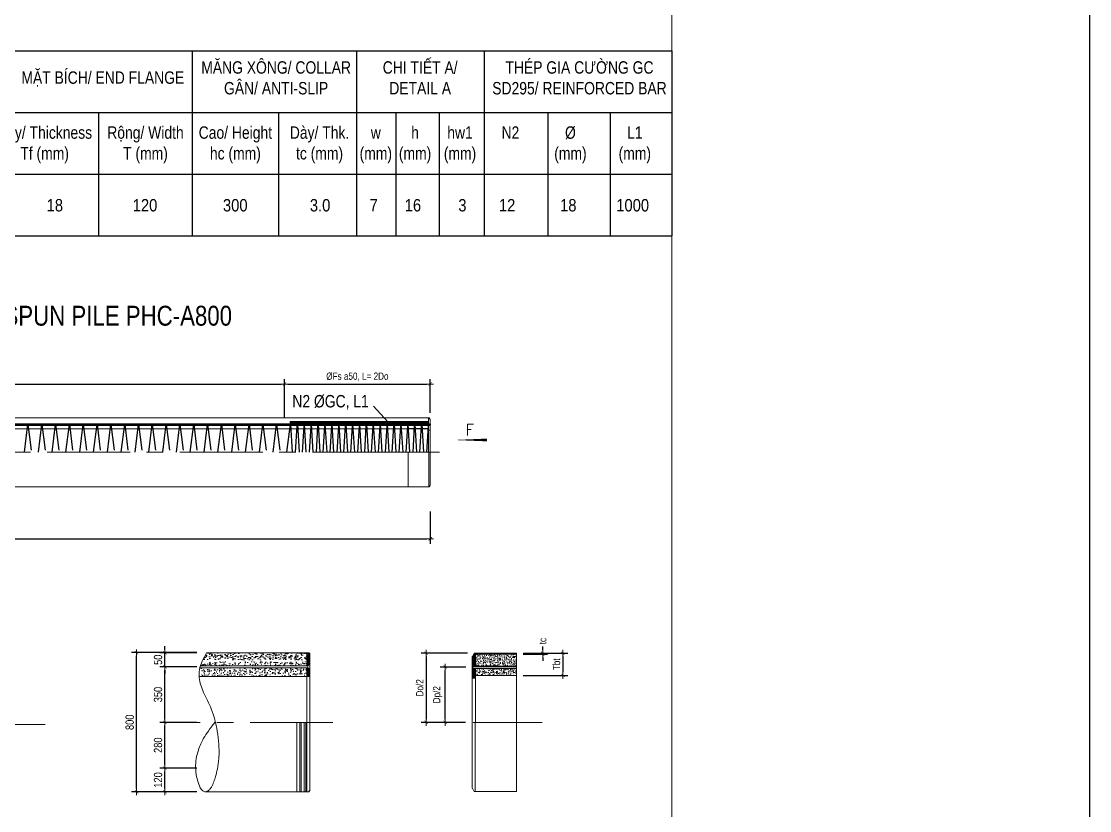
# Model space of a CAD drawing. Header units: millimetres. Extents: x -2123450 to -961021, y -260876 to 649159.
# Drawn here: x -1604211 to -1571989, y -2398 to 21407 of the extents above; entities that cross this region are included whole.
import ezdxf
from ezdxf.enums import TextEntityAlignment as Align

# ---------------------------------------------------------------- set-up
doc = ezdxf.new("R2010")
doc.units = ezdxf.units.MM
doc.header["$LTSCALE"] = 1000
doc.header["$MEASUREMENT"] = 0
doc.header["$PDMODE"] = 66
for name, pattern in [('CENTER2', [1.125, 0.75, -0.125, 0.125, -0.125]), ('CENTERX2', [4, 2.5, -0.5, 0.5, -0.5]), ('HIDDEN', [0.375, 0.25, -0.125]), ('HIDDEN2', [4.7625, 3.175, -1.5875])]:
    doc.linetypes.add(name, pattern=pattern)
doc.layers.get('0').update_dxf_attribs({"linetype": 'CONTINUOUS'})
doc.layers.get('DEFPOINTS').update_dxf_attribs({"linetype": 'CONTINUOUS'})
for name, color, linetype, lineweight in [('1.NET BAO-F', 3, 'CONTINUOUS', 20), ('9.NET MANH-F', 9, 'CONTINUOUS', 15), ('NDC_S_AXIS', 5, 'CENTER2', 15), ('NDC_S_BREAK-LINE', 1, 'CONTINUOUS', 15), ('NDC_S_CONTINUOUS', 3, 'CONTINUOUS', 20), ('NDC_S_DIM', 1, 'CONTINUOUS', 9), ('NDC_S_HATCH MATERIAL', 8, 'CONTINUOUS', 13), ('NDC_S_REBAR', 4, 'CONTINUOUS', 35), ('NDC_S_STIRRUP', 2, 'CONTINUOUS', 25), ('NDC_S_VN TEXT', 7, 'CONTINUOUS', 9), ('netmanh', 6, 'CONTINUOUS', 15), ('Thep', 1, 'CONTINUOUS', 30), ('Thep dai', 3, 'CONTINUOUS', 30)]:
    doc.layers.add(name, color=color, linetype=linetype, lineweight=lineweight)
doc.layers.add('NDC_S-COLUMN', color=3, linetype='CONTINUOUS')
doc.styles.add('NDC_ARIAL', font='arial.ttf', dxfattribs={"width": 0.8})
doc.styles.get("Standard").update_dxf_attribs({"font": 'romans.shx', "bigfont": 'vns.shx'})
doc.dimstyles.new('DIM', dxfattribs={"dimtxt": 0.03, "dimasz": 0.035, "dimexe": 0.03, "dimexo": 0.03, "dimgap": 0.005, "dimtad": 1, "dimdec": 0, "dimlfac": 10000, "dimzin": 0, "dimdsep": 46, "dimtxsty": 'NDC_ARIAL', "dimblk": 'DOTSMALL', "dimcen": 0.05, "dimclrd": 1, "dimclre": 1, "dimadec": 0, "dimazin": 0, "dimtfac": 1, "dimtdec": 0, "dimtofl": 0, "dimtmove": 0, "dimatfit": 3, "dimfxl": 0.03, "dimtolj": 1, "dimtzin": 0, "dimarcsym": 0})
doc.dimstyles.new('NDC_1-100', dxfattribs={"dimscale": 100, "dimtxt": 2.2, "dimasz": 1, "dimexe": 1.5, "dimexo": 2, "dimgap": 0.8, "dimtad": 1, "dimdec": 0, "dimdsep": 46, "dimtxsty": 'NDC_ARIAL', "dimblk": 'DIMMARK', "dimcen": 49999.938995, "dimdle": 1.5, "dimclrd": 1, "dimclre": 1, "dimclrt": 3, "dimadec": 0, "dimazin": 0, "dimtfac": 1, "dimtdec": 0, "dimtix": 1, "dimtmove": 2, "dimatfit": 3, "dimfxl": 1, "dimarcsym": 0})
doc.dimstyles.new('NDC_1-25(25)', dxfattribs={"dimscale": 100, "dimtxt": 2.5, "dimasz": 1, "dimexe": 1.5, "dimexo": 0, "dimgap": 0.8, "dimtad": 1, "dimdec": 0, "dimlfac": 0.25, "dimdsep": 46, "dimtxsty": 'NDC_ARIAL', "dimblk": 'DIMMARK', "dimcen": 49999.938995, "dimdle": 1.5, "dimclrd": 1, "dimclre": 1, "dimclrt": 3, "dimadec": 0, "dimazin": 0, "dimtfac": 1, "dimtdec": 0, "dimtix": 1, "dimtmove": 2, "dimatfit": 3, "dimfxl": 1, "dimarcsym": 0})
pattern_1 = [(50, (-1810031.6, -17621.3), (214.93242, -18.80415), [22.47432, -247.21747]), (355, (-1810031.6, -17621.3), (-41.57788, 225.40004), [17.97945, -197.77397]), (100.4514, (-1810013.7, -17622.86), (173.3547, 206.59575), [19.10023, -210.10252]), (46.1842, (-1810031.6, -17561.36), (319.80682, -49.59902), [33.71147, -370.8262]), (96.6356, (-1810004.95, -17565.5), (280.0787, 291.90176), [28.65034, -315.1537]), (351.1842, (-1810031.6, -17561.36), (280.0785, 291.902), [26.9692, -296.66096]), (21, (-1810001.64, -17576.35), (178.8677, -120.64778), [22.47432, -247.21747]), (326, (-1810001.64, -17576.35), (72.91127, 217.29667), [17.97945, -197.77397]), (71.4514, (-1809986.73, -17586.4), (251.77904, 96.6487), [19.10023, -210.10252]), (37.5, (-1810031.6, -17621.294), (3.643792, 99.754151), [0, -195.37671, 0, -200.77055, 0, -198.523116]), (7.5, (-1810031.6, -17621.29), (78.83077, 118.18844), [0, -114.46918, 0, -190.88185, 0, -75.66353]), (327.5, (-1810098.425, -17621.29), (159.963915, -6.758737), [0, -74.91438, 0, -233.73288, 0, -310.14555]), (317.5, (-1810128.39, -17621.3), (174.75613, 29.99721), [0, -97.3887, 0, -155.2226, 0, -220.24829])]
pattern_2 = [(45, (-3341113.17, 585057.974), (-49.7184456, 49.7184456), []), (45, (-3341096.6, 585057.974), (-49.7184456, 49.7184456), []), (45, (-3341080.026, 585057.974), (-49.7184456, 49.7184456), []), (45, (-3341063.45, 585057.974), (-49.7184456, 49.7184456), [])]

# ---------------------------------------------------------------- blocks, each defined once
blk = doc.blocks.new('DIMMARK')
at = {"layer": 'NDC_S_DIM', "color": 1}
blk.add_line((-1.5, 0), (1, 0), dxfattribs=at)
at = {"layer": 'NDC_S_DIM', "color": 2, "const_width": 0.15}
blk.add_lwpolyline([(-0.5, -0.5), (0.5, 0.5)], dxfattribs=at)
blk = doc.blocks.new('*D483')
at = {"layer": 'DEFPOINTS', "color": 0, "transparency": 16777216}
for p in [(-1596274, 10469), (-1624212, 9649), (-1596274, 9649)]:
    blk.add_point(p, dxfattribs=at)
at = {"layer": 'NDC_S_DIM', "color": 1, "lineweight": -2, "transparency": 16777216}
for p, q in [((-1624212, 9849), (-1624212, 10619)), ((-1624112, 10469), (-1596374, 10469)), ((-1596274, 9849), (-1596274, 10619))]:
    blk.add_line(p, q, dxfattribs=at)
at = {"layer": 'NDC_S_DIM', "color": 1, "lineweight": -2, "transparency": 16777216, "xscale": 100, "yscale": 100, "zscale": 100, "rotation": 180}
blk.add_blockref('DIMMARK', (-1624212, 10469), dxfattribs=at)
at = {"layer": 'NDC_S_DIM', "color": 1, "lineweight": -2, "transparency": 16777216, "xscale": 100, "yscale": 100, "zscale": 100}
blk.add_blockref('DIMMARK', (-1596274, 10469), dxfattribs=at)
at = {"layer": 'NDC_S_DIM', "color": 3, "transparency": 16777216, "insert": (-1610243, 10667), "char_height": 220, "attachment_point": 5, "style": 'NDC_ARIAL'}
blk.add_mtext('ØFs a100', dxfattribs=at)
blk = doc.blocks.new('*D484')
at = {"layer": 'DEFPOINTS', "color": 0, "transparency": 16777216}
for p in [(-1591878, 10469), (-1591878, 9403), (-1596274, 9260)]:
    blk.add_point(p, dxfattribs=at)
at = {"layer": 'NDC_S_DIM', "color": 1, "lineweight": -2, "transparency": 16777216}
for p, q in [((-1596274, 9460), (-1596274, 10619)), ((-1596174, 10469), (-1591978, 10469)), ((-1591878, 9603), (-1591878, 10619))]:
    blk.add_line(p, q, dxfattribs=at)
at = {"layer": 'NDC_S_DIM', "color": 1, "lineweight": -2, "transparency": 16777216, "xscale": 100, "yscale": 100, "zscale": 100, "rotation": 180}
blk.add_blockref('DIMMARK', (-1596274, 10469), dxfattribs=at)
at = {"layer": 'NDC_S_DIM', "color": 1, "lineweight": -2, "transparency": 16777216, "xscale": 100, "yscale": 100, "zscale": 100}
blk.add_blockref('DIMMARK', (-1591878, 10469), dxfattribs=at)
at = {"layer": 'NDC_S_DIM', "color": 3, "transparency": 16777216, "insert": (-1594076, 10685), "char_height": 220, "attachment_point": 5, "style": 'NDC_ARIAL'}
blk.add_mtext('ØFs a50, L= 2Do', dxfattribs=at)
blk = doc.blocks.new('*D485')
at = {"layer": 'DEFPOINTS', "color": 0, "transparency": 16777216}
for p in [(-1628645, 6820), (-1591878, 6820), (-1591878, 5802)]:
    blk.add_point(p, dxfattribs=at)
at = {"layer": 'NDC_S_DIM', "color": 1, "lineweight": -2, "transparency": 16777216}
for p, q in [((-1628645, 6620), (-1628645, 5652)), ((-1591878, 6620), (-1591878, 5652)), ((-1628545, 5802), (-1591978, 5802))]:
    blk.add_line(p, q, dxfattribs=at)
at = {"layer": 'NDC_S_DIM', "color": 1, "lineweight": -2, "transparency": 16777216, "xscale": 100, "yscale": 100, "zscale": 100, "rotation": 180}
blk.add_blockref('DIMMARK', (-1628645, 5802), dxfattribs=at)
at = {"layer": 'NDC_S_DIM', "color": 1, "lineweight": -2, "transparency": 16777216, "xscale": 100, "yscale": 100, "zscale": 100}
blk.add_blockref('DIMMARK', (-1591878, 5802), dxfattribs=at)
at = {"layer": 'NDC_S_DIM', "color": 3, "transparency": 16777216, "insert": (-1610262, 5992), "char_height": 220, "attachment_point": 5, "style": 'NDC_ARIAL'}
blk.add_mtext('L ', dxfattribs=at)
blk = doc.blocks.new('daucocmangxong 3.0 khong be tong')
at = {"layer": 'NDC_S_AXIS', "linetype": 'CENTERX2'}
blk.add_line((0.093, 0.25), (-0.2262, 0.25), dxfattribs=at)
at = {"layer": 'NDC_S_CONTINUOUS'}
for p, q in [((-0.148, 0.497), (-0.148, 0.4535)), ((-0.155, 0.4565), (-0.16, 0.4565)), ((-0.155, 0.4435), (-0.16, 0.4435)), ((-0.148, 0.41), (-0.16, 0.41)), ((-0.155, 0.4565), (-0.155, 0.4545)), ((-0.155, 0.4545), (-0.148, 0.4545)), ((-0.155, 0.4455), (-0.155, 0.4435)), ((-0.155, 0.4455), (-0.148, 0.4455)), ((-0.148, 0.4465), (-0.148, 0.25)), ((-0.15, 0.25), (-0.15, 0)), ((0, 0.25), (0, 0)), ((-0.15, 0), (0, 0))]:
    blk.add_line(p, q, dxfattribs=at)
blk.add_lwpolyline([(-0.15, 0.002), (-0.15, 0), (-0.153, 0), (-0.159, 0.012), (-0.16, 0.012), (-0.16, 0.488), (-0.159, 0.488), (-0.153, 0.5), (-0.15, 0.5), (-0.15, 0.497)], dxfattribs=at)
at = {"layer": 'NDC_S_REBAR'}
for p, q in [((-0.156, 0.4535), (0, 0.4535)), ((-0.156, 0.4465), (0, 0.4465))]:
    blk.add_line(p, q, dxfattribs=at)
at = {"layer": 'NDC_S_STIRRUP'}
blk.add_line((-0.148, 0.42), (0, 0.42), dxfattribs=at)
at = {"layer": 'netmanh'}
blk.add_arc((-0.148, 0.497), 0.003, 270, 0, dxfattribs=at)
at = {"layer": 'Thep'}
blk.add_ellipse((-0.1575, 0.4501), major_axis=(0, 0.0055), ratio=0.363902, start_param=5.391025, end_param=10.293338, dxfattribs=at)
blk = doc.blocks.new('thep gia cuong')
at = {"layer": 'NDC_S_REBAR'}
blk.add_lwpolyline([(0, -0.014), (1, -0.014), (1, 0), (0, 0)], dxfattribs=at)
blk = doc.blocks.new('_DotSmall')
at = {"color": 0, "linetype": 'ByBlock', "lineweight": 9, "const_width": 0.5}
blk.add_lwpolyline([(-0.0625, 0, 1), (0.0625, 0, 1)], format="xyb", close=True, dxfattribs=at)
blk = doc.blocks.new('*D949')
at = {"layer": 'DEFPOINTS', "color": 0, "transparency": 16777216}
for p in [(-1600735, 2367), (-1598921, 2367), (-1598921, -1833)]:
    blk.add_point(p, dxfattribs=at)
at = {"layer": 'NDC_S_DIM', "color": 1, "lineweight": -2, "transparency": 16777216}
for p, q in [((-1598921, 2367), (-1600885, 2367)), ((-1600735, -1733), (-1600735, 2267)), ((-1598921, -1833), (-1600885, -1833))]:
    blk.add_line(p, q, dxfattribs=at)
at = {"layer": 'NDC_S_DIM', "color": 1, "lineweight": -2, "transparency": 16777216, "xscale": 100, "yscale": 100, "zscale": 100}
for p, rotation in [((-1600735, 2367), 90), ((-1600735, -1833), 270)]:
    blk.add_blockref('DIMMARK', p, dxfattribs=dict(at, rotation=rotation))
at = {"layer": 'NDC_S_DIM', "color": 3, "lineweight": 100, "transparency": 16777216, "insert": (-1600943, 267), "char_height": 250, "attachment_point": 5, "rotation": 90, "style": 'NDC_ARIAL'}
blk.add_mtext('800', dxfattribs=at)
blk = doc.blocks.new('*D950')
at = {"layer": 'DEFPOINTS', "color": 0, "transparency": 16777216}
for p in [(-1599880, -1113), (-1598921, -1113), (-1598921, -1833)]:
    blk.add_point(p, dxfattribs=at)
at = {"layer": 'NDC_S_DIM', "color": 1, "lineweight": -2, "transparency": 16777216}
for p, q in [((-1598921, -1113), (-1600030, -1113)), ((-1599880, -1733), (-1599880, -1213)), ((-1598921, -1833), (-1600030, -1833))]:
    blk.add_line(p, q, dxfattribs=at)
at = {"layer": 'NDC_S_DIM', "color": 1, "lineweight": -2, "transparency": 16777216, "xscale": 100, "yscale": 100, "zscale": 100}
for p, rotation in [((-1599880, -1113), 90), ((-1599880, -1833), 270)]:
    blk.add_blockref('DIMMARK', p, dxfattribs=dict(at, rotation=rotation))
at = {"layer": 'NDC_S_DIM', "color": 3, "lineweight": 100, "transparency": 16777216, "insert": (-1600088, -1473), "char_height": 250, "attachment_point": 5, "rotation": 90, "style": 'NDC_ARIAL'}
blk.add_mtext('120', dxfattribs=at)
blk = doc.blocks.new('*D951')
at = {"layer": 'DEFPOINTS', "color": 0, "transparency": 16777216}
for p in [(-1599880, 264), (-1598921, 264), (-1598921, -1113)]:
    blk.add_point(p, dxfattribs=at)
at = {"layer": 'NDC_S_DIM', "color": 1, "lineweight": -2, "transparency": 16777216}
for p, q in [((-1598921, 264), (-1600030, 264)), ((-1599880, -1013), (-1599880, 164)), ((-1598921, -1113), (-1600030, -1113))]:
    blk.add_line(p, q, dxfattribs=at)
at = {"layer": 'NDC_S_DIM', "color": 1, "lineweight": -2, "transparency": 16777216, "xscale": 100, "yscale": 100, "zscale": 100}
for p, rotation in [((-1599880, 264), 90), ((-1599880, -1113), 270)]:
    blk.add_blockref('DIMMARK', p, dxfattribs=dict(at, rotation=rotation))
at = {"layer": 'NDC_S_DIM', "color": 3, "lineweight": 100, "transparency": 16777216, "insert": (-1600088, -424), "char_height": 250, "attachment_point": 5, "rotation": 90, "style": 'NDC_ARIAL'}
blk.add_mtext('280', dxfattribs=at)
blk = doc.blocks.new('*D952')
at = {"layer": 'DEFPOINTS', "color": 0, "transparency": 16777216}
for p in [(-1599880, 1942), (-1598921, 1942), (-1598921, 264)]:
    blk.add_point(p, dxfattribs=at)
at = {"layer": 'NDC_S-COLUMN', "color": 1, "lineweight": -2, "transparency": 16777216}
for p, q in [((-1598921, 1942), (-1600030, 1942)), ((-1599880, 364), (-1599880, 1842)), ((-1598921, 264), (-1600030, 264))]:
    blk.add_line(p, q, dxfattribs=at)
at = {"layer": 'NDC_S-COLUMN', "color": 1, "lineweight": -2, "transparency": 16777216, "xscale": 100, "yscale": 100, "zscale": 100}
for p, rotation in [((-1599880, 1942), 90), ((-1599880, 264), 270)]:
    blk.add_blockref('DIMMARK', p, dxfattribs=dict(at, rotation=rotation))
at = {"layer": 'NDC_S-COLUMN', "color": 3, "transparency": 16777216, "insert": (-1600088, 1103), "char_height": 250, "attachment_point": 5, "rotation": 90, "style": 'NDC_ARIAL'}
blk.add_mtext('350', dxfattribs=at)
blk = doc.blocks.new('*D953')
at = {"layer": 'DEFPOINTS', "color": 0, "transparency": 16777216}
for p in [(-1599880, 2364), (-1598921, 2364), (-1598921, 1942)]:
    blk.add_point(p, dxfattribs=at)
at = {"layer": 'NDC_S-COLUMN', "color": 1, "lineweight": -2, "transparency": 16777216}
for p, q in [((-1598921, 2364), (-1600030, 2364)), ((-1599880, 2464), (-1599880, 2564)), ((-1599880, 1942), (-1599880, 2364)), ((-1598921, 1942), (-1600030, 1942)), ((-1599880, 1842), (-1599880, 1742))]:
    blk.add_line(p, q, dxfattribs=at)
at = {"layer": 'NDC_S-COLUMN', "color": 1, "lineweight": -2, "transparency": 16777216, "xscale": 100, "yscale": 100, "zscale": 100}
for p, rotation in [((-1599880, 2364), 270), ((-1599880, 1942), 90)]:
    blk.add_blockref('DIMMARK', p, dxfattribs=dict(at, rotation=rotation))
at = {"layer": 'NDC_S-COLUMN', "color": 3, "transparency": 16777216, "insert": (-1600088, 2153), "char_height": 250, "attachment_point": 5, "rotation": 90, "style": 'NDC_ARIAL'}
blk.add_mtext('50', dxfattribs=at)
blk = doc.blocks.new('*D969')
at = {"layer": 'DEFPOINTS', "color": 0, "transparency": 16777216}
for p in [(-1590551, 2348), (-1592001, 264), (-1590610, 264)]:
    blk.add_point(p, dxfattribs=at)
at = {"layer": 'NDC_S_DIM', "color": 1, "lineweight": -2, "transparency": 16777216}
for p, q in [((-1590751, 2348), (-1592151, 2348)), ((-1592001, 2248), (-1592001, 364)), ((-1590810, 264), (-1592151, 264))]:
    blk.add_line(p, q, dxfattribs=at)
at = {"layer": 'NDC_S_DIM', "color": 1, "lineweight": -2, "transparency": 16777216, "xscale": 100, "yscale": 100, "zscale": 100}
for p, rotation in [((-1592001, 2348), 90), ((-1592001, 264), 270)]:
    blk.add_blockref('DIMMARK', p, dxfattribs=dict(at, rotation=rotation))
at = {"layer": 'NDC_S_DIM', "color": 3, "transparency": 16777216, "insert": (-1592195, 1306), "char_height": 220, "attachment_point": 5, "rotation": 90, "style": 'NDC_ARIAL'}
blk.add_mtext('Do/2', dxfattribs=at)
blk = doc.blocks.new('*D970')
at = {"layer": 'DEFPOINTS', "color": 0, "transparency": 16777216}
for p in [(-1591429, 1932), (-1590606, 1932), (-1590610, 264)]:
    blk.add_point(p, dxfattribs=at)
at = {"layer": 'NDC_S_DIM', "color": 1, "lineweight": -2, "transparency": 16777216}
for p, q in [((-1590806, 1932), (-1591579, 1932)), ((-1591429, 364), (-1591429, 1832)), ((-1590810, 264), (-1591579, 264))]:
    blk.add_line(p, q, dxfattribs=at)
at = {"layer": 'NDC_S_DIM', "color": 1, "lineweight": -2, "transparency": 16777216, "xscale": 100, "yscale": 100, "zscale": 100}
for p, rotation in [((-1591429, 1932), 90), ((-1591429, 264), 270)]:
    blk.add_blockref('DIMMARK', p, dxfattribs=dict(at, rotation=rotation))
at = {"layer": 'NDC_S_DIM', "color": 3, "transparency": 16777216, "insert": (-1591652, 1098), "char_height": 220, "attachment_point": 5, "rotation": 90, "style": 'NDC_ARIAL'}
blk.add_mtext('Dp/2', dxfattribs=at)
blk = doc.blocks.new('*D971')
at = {"layer": 'DEFPOINTS', "color": 0, "transparency": 16777216}
for p in [(-1589276, 2348), (-1589276, 2323), (-1588487, 2323)]:
    blk.add_point(p, dxfattribs=at)
at = {"layer": 'NDC_S_DIM', "color": 1, "lineweight": -2, "transparency": 16777216}
for p, q in [((-1589076, 2348), (-1588337, 2348)), ((-1589076, 2323), (-1588337, 2323)), ((-1588487, 2448), (-1588487, 2548)), ((-1588487, 2348), (-1588487, 2323)), ((-1588487, 2223), (-1588487, 2123))]:
    blk.add_line(p, q, dxfattribs=at)
at = {"layer": 'NDC_S_DIM', "color": 1, "lineweight": -2, "transparency": 16777216, "xscale": 100, "yscale": 100, "zscale": 100}
for p, rotation in [((-1588487, 2348), 270), ((-1588487, 2323), 90)]:
    blk.add_blockref('DIMMARK', p, dxfattribs=dict(at, rotation=rotation))
at = {"layer": 'NDC_S_DIM', "color": 3, "transparency": 16777216, "insert": (-1588487, 2715), "char_height": 220, "attachment_point": 5, "rotation": 90, "style": 'NDC_ARIAL'}
blk.add_mtext('tc', dxfattribs=at)
blk = doc.blocks.new('*D972')
at = {"layer": 'DEFPOINTS', "color": 0, "transparency": 16777216}
for p in [(-1589276, 2348), (-1589276, 1681), (-1587876, 1681)]:
    blk.add_point(p, dxfattribs=at)
at = {"layer": 'NDC_S_DIM', "color": 1, "lineweight": -2, "transparency": 16777216}
for p, q in [((-1589076, 2348), (-1587726, 2348)), ((-1587876, 2248), (-1587876, 1781)), ((-1589076, 1681), (-1587726, 1681))]:
    blk.add_line(p, q, dxfattribs=at)
at = {"layer": 'NDC_S_DIM', "color": 1, "lineweight": -2, "transparency": 16777216, "xscale": 100, "yscale": 100, "zscale": 100}
for p, rotation in [((-1587876, 2348), 90), ((-1587876, 1681), 270)]:
    blk.add_blockref('DIMMARK', p, dxfattribs=dict(at, rotation=rotation))
at = {"layer": 'NDC_S_DIM', "color": 3, "transparency": 16777216, "insert": (-1588068, 2014), "char_height": 220, "attachment_point": 5, "rotation": 90, "style": 'NDC_ARIAL'}
blk.add_mtext('Tbt', dxfattribs=at)
blk = doc.blocks.new('daucocmangxong 3.0')
at = {"layer": 'NDC_S_AXIS', "linetype": 'HIDDEN', "ltscale": 0.001}
blk.add_line((0.093, 0.25), (-0.2262, 0.25), dxfattribs=at)
at = {"layer": 'NDC_S_CONTINUOUS'}
for p, q in [((-0.148, 0.497), (-0.148, 0.4535)), ((0, 0.5), (0, 0)), ((-0.155, 0.4565), (-0.16, 0.4565)), ((-0.155, 0.4435), (-0.16, 0.4435)), ((-0.155, 0.4565), (-0.155, 0.4545)), ((-0.155, 0.4545), (-0.148, 0.4545)), ((-0.155, 0.4455), (-0.155, 0.4435)), ((-0.155, 0.4455), (-0.148, 0.4455)), ((-0.148, 0.4465), (-0.148, 0.25)), ((-0.148, 0.41), (-0.16, 0.41)), ((-0.148, 0.42), (0, 0.42)), ((-0.15, 0.25), (-0.15, 0)), ((-0.15, 0), (0, 0))]:
    blk.add_line(p, q, dxfattribs=at)
blk.add_lwpolyline([(-0.15, 0.002), (-0.15, 0), (-0.153, 0), (-0.159, 0.012), (-0.16, 0.012), (-0.16, 0.488), (-0.159, 0.488), (-0.153, 0.5), (-0.15, 0.5), (-0.15, 0.497)], dxfattribs=at)
blk.add_arc((-0.148, 0.497), 0.003, 270, 0, dxfattribs=at)
at = {"layer": 'Thep'}
for p, q in [((-0.156, 0.4535), (0, 0.4535)), ((-0.156, 0.4465), (0, 0.4465))]:
    blk.add_line(p, q, dxfattribs=at)
blk.add_ellipse((-0.1575, 0.45), major_axis=(0, 0.0055), ratio=0.363902, start_param=5.391025, end_param=10.293338, dxfattribs=at)

msp = doc.modelspace()

# ---------------------------------------------------------------- hatches: boundary and pattern name
at = {"layer": 'NDC_S_HATCH MATERIAL'}
h = msp.add_hatch(dxfattribs=at)
h.set_pattern_fill('AR-CONC', color=256, scale=29.965753, style=0)
h.set_pattern_definition(pattern_1)
edge = h.paths.add_edge_path()
edge.add_ellipse((-1595659.61, 2375), major_axis=(-38.51, 0), ratio=0.86455331, start_angle=50.284863, end_angle=129.715137, ccw=False)
edge.add_line((-1595684.22, 2349.39), (-1595767.11, 2349.39))
edge.add_ellipse((-1595791.72, 2375), major_axis=(-38.51, 0), ratio=0.86455331, start_angle=50.284863, end_angle=129.715137, ccw=False)
edge.add_line((-1595816.33, 2349.39), (-1595898.8, 2349.39))
edge.add_line((-1595898.8, 2349.39), (-1595898.8, 2362.06))
edge.add_line((-1595898.8, 2362.06), (-1598624.39, 2363.58))
edge.add_line((-1598624.39, 2363.58), (-1598736.44, 2152.3))
edge.add_line((-1598736.44, 2152.3), (-1595599.14, 2152.3))
edge.add_line((-1595599.14, 2152.3), (-1595599.14, 2316.59))
edge.add_line((-1595599.14, 2316.59), (-1595631.9, 2349.39))
edge.add_line((-1595631.9, 2349.39), (-1595635, 2349.39))
at = {"layer": 'NDC_S_HATCH MATERIAL', "ltscale": 10}
h = msp.add_hatch(dxfattribs=at)
h.set_pattern_fill('ANSI34', color=256, scale=59.931507, style=0)
h.set_pattern_definition([(45, (-1814119.493, -79440.27), (-31.783481, 31.783481), []), (45, (-1814108.9, -79440.27), (-31.783481, 31.783481), []), (45, (-1814098.304, -79440.27), (-31.783481, 31.783481), []), (45, (-1814087.71, -79440.27), (-31.783481, 31.783481), [])])
edge = h.paths.add_edge_path()
edge.add_line((-1595589.42, 2362.06), (-1595599.14, 2362.06))
edge.add_line((-1595599.14, 2362.06), (-1595638.46, 2362.06))
edge.add_ellipse((-1595659.61, 2379.99), major_axis=(29.62, 0), ratio=0.86455331, start_angle=224.427004, end_angle=315.572996, ccw=False)
edge.add_line((-1595680.77, 2362.06), (-1595770.57, 2362.06))
edge.add_ellipse((-1595791.72, 2379.99), major_axis=(29.62, 0), ratio=0.86455331, start_angle=224.427004, end_angle=315.572996, ccw=False)
edge.add_line((-1595812.88, 2362.06), (-1595898.8, 2362.06))
edge.add_line((-1595898.8, 2362.06), (-1595898.8, 2349.39))
edge.add_line((-1595898.8, 2349.39), (-1595816.33, 2349.39))
edge.add_ellipse((-1595791.72, 2375), major_axis=(-38.51, 0), ratio=0.86455331, start_angle=50.284863, end_angle=129.715137)
edge.add_line((-1595767.11, 2349.39), (-1595684.22, 2349.39))
edge.add_ellipse((-1595659.61, 2375), major_axis=(-38.51, 0), ratio=0.86455331, start_angle=50.284863, end_angle=129.715137)
edge.add_line((-1595635, 2349.39), (-1595599.14, 2349.39))
edge.add_line((-1595599.14, 2349.39), (-1595589.42, 2349.39))
edge.add_line((-1595589.42, 2349.39), (-1595589.42, 2362.06))
at = {"layer": 'NDC_S_HATCH MATERIAL'}
h = msp.add_hatch(dxfattribs=at)
h.set_pattern_fill('ANSI34', color=256, scale=93.75, style=0)
h.set_pattern_definition(pattern_2)
edge = h.paths.add_edge_path()
edge.add_line((-1595509.24, 2321.36), (-1595538.74, 2362.06))
edge.add_line((-1595538.74, 2362.06), (-1595589.42, 2362.06))
edge.add_line((-1595589.42, 2362.06), (-1595589.42, 2349.39))
edge.add_line((-1595589.42, 2349.39), (-1595599.14, 2349.39))
edge.add_line((-1595599.14, 2349.39), (-1595599.14, 1972.3))
edge.add_line((-1595599.14, 1972.3), (-1595569.56, 1972.3))
edge.add_ellipse((-1595532.8, 1969.83), major_axis=(37.73, 11.65), ratio=0.68026503, start_angle=60.57203, end_angle=150.57203, ccw=False)
edge.add_line((-1595521.16, 1997.91), (-1595509.24, 1997.91))
edge.add_line((-1595509.24, 1997.91), (-1595509.24, 2321.36))
h = msp.add_hatch(dxfattribs=at)
h.set_pattern_fill('ANSI32', color=256, scale=100)
h.set_pattern_definition([(45, (-9844.06, -257540.01), (-26.5165043, 26.5165043), []), (45, (-9826.38, -257540.01), (-26.5165043, 26.5165043), [])])
h.paths.add_polyline_path([(-1590609.74, 1985.71), (-1590568.07, 1985.71), (-1590509.74, 1984.56), (-1590509.74, 2322.79), (-1590526.41, 2322.79), (-1590526.41, 2347.79), (-1590551.41, 2347.79), (-1590609.74, 2231.12)])
h.paths.add_polyline_path([(-1590609.74, 1597.79), (-1590509.74, 1597.79), (-1590509.74, 1894.04), (-1590568.07, 1894.04), (-1590568.07, 1877.37), (-1590609.74, 1877.37)])
h = msp.add_hatch(dxfattribs=at)
h.set_pattern_fill('ANSI32', color=256, scale=50, angle=90)
h.set_pattern_definition([(135, (-9844.059, -257540.011), (-13.25825215, -13.25825215), []), (135, (-9844.059, -257531.172), (-13.25825215, -13.25825215), [])])
h.paths.add_polyline_path([(-1589276.41, 2347.79), (-1590526.41, 2347.79), (-1590526.41, 2322.79), (-1589276.41, 2322.79)])
h = msp.add_hatch(dxfattribs=at)
h.set_pattern_fill('AR-CONC', color=256, scale=20, angle=90)
h.set_pattern_definition([(140, (-9844.06, -257540.01), (12.550427, 143.4520365), [15, -165]), (85, (-9844.06, -257540.01), (-150.438427, -27.750267), [12, -132]), (190.451444, (-9843.01, -257528.06), (-137.887998, 115.701769), [12.748038, -140.228422]), (136.1842, (-9884.06, -257540.01), (33.103856, 213.448266), [22.5, -247.5]), (186.635635, (-9881.3, -257522.22), (-194.82372, 186.93239), [19.122068, -210.342752]), (81.184164, (-9884.06, -257540), (-194.82372, 186.93239), [18, -198]), (111, (-9874.06, -257520.01), (80.523778, 119.38141), [15, -165]), (56, (-9874.06, -257520.01), (-145.030009, 48.663066), [12, -132]), (161.451445, (-9867.35, -257510.06), (-64.50623, 168.044475), [12.748038, -140.228422]), (127.5, (-9844.06, -257540.01), (-66.5787708, 2.431971), [0, -130.4, 0, -134, 0, -132.5]), (97.5, (-9844.06, -257540.01), (-78.8823424, 52.6139075), [0, -76.4, 0, -127.4, 0, -50.5]), (57.5, (-9844.06, -257584.61), (4.5109743, 106.7644872), [0, -50, 0, -156, 0, -207]), (47.5, (-9844.06, -257604.61), (-20.0209965, 116.637234), [0, -65, 0, -103.6, 0, -147])])
h.paths.add_polyline_path([(-1590484.74, 2322.79, -0.41421356), (-1590509.74, 2297.79), (-1590509.74, 1960.29), (-1589276.41, 1960.29), (-1589276.41, 2322.79)])
h.paths.add_polyline_path([(-1589276.41, 1681.12), (-1589276.41, 1901.96), (-1590509.74, 1901.96), (-1590509.74, 1681.12)])
h = msp.add_hatch(dxfattribs=at)
h.set_pattern_fill('AR-CONC', color=256, scale=29.965753, style=0)
h.set_pattern_definition(pattern_1)
h.paths.add_polyline_path([(-1595599.14, 1912.37), (-1598803.94, 1912.37), (-1598850.53, 1642.81), (-1597224.84, 1642.81), (-1595599.14, 1642.81)])
h.paths.add_polyline_path([(-1598790.61, 1972.3), (-1595599.14, 1972.3), (-1595599.14, 2092.37), (-1598763.92, 2092.37)])
h = msp.add_hatch(dxfattribs=at)
h.set_pattern_fill('ANSI34', color=256, scale=93.75, style=0)
h.set_pattern_definition(pattern_2)
edge = h.paths.add_edge_path()
edge.add_line((-1595509.24, 1886.76), (-1595521.16, 1886.76))
edge.add_ellipse((-1595532.8, 1914.83), major_axis=(-37.73, 11.65), ratio=0.68026503, start_angle=29.42797, end_angle=119.42797, ccw=False)
edge.add_line((-1595569.76, 1912.37), (-1595599.14, 1912.37))
edge.add_line((-1595599.14, 1912.37), (-1595599.14, 1642.81))
edge.add_line((-1595599.14, 1642.81), (-1595509.24, 1642.81))
edge.add_line((-1595509.24, 1642.81), (-1595509.24, 1886.76))

# ---------------------------------------------------------------- linework, layer by layer
for p, q in [((-1637035.68, 20516.11), (-1584588.72, 20516.11)), ((-1599056.25, 20516.11), (-1599056.25, 14935.75)), ((-1594099.17, 20516.11), (-1594099.17, 14935.75)), ((-1590253.49, 20516.11), (-1590253.49, 14935.75)), ((-1590253.49, 20516.11), (-1590253.49, 14935.75)), ((-1584588.72, 20516.11), (-1584588.72, 14935.75)), ((-1637035.68, 18655.99), (-1584588.72, 18655.99)), ((-1601879.71, 18655.99), (-1601879.71, 14935.75)), ((-1596459.11, 18655.99), (-1596459.11, 14935.75)), ((-1592920.36, 18655.99), (-1592920.36, 14935.75)), ((-1591609.51, 18655.99), (-1591609.51, 14935.75)), ((-1588334.6, 18655.99), (-1588334.6, 14935.75)), ((-1586447.25, 18655.99), (-1586447.25, 14935.75)), ((-1629297.7, 16795.87), (-1584588.72, 16795.87)), ((-1655445.74, 14935.75), (-1584588.72, 14935.75)), ((-1637035.68, 14935.75), (-1584588.72, 14935.75))]:
    msp.add_line(p, q)
at = {"layer": '1.NET BAO-F', "ltscale": 10}
for p, q in [((-1595599.14, 2362.06), (-1598625.23, 2362.06)), ((-1595898.8, 2362.06), (-1595898.8, 2349.39)), ((-1595812.88, 2362.06), (-1595898.8, 2362.06)), ((-1595816.33, 2349.39), (-1595898.8, 2349.39)), ((-1595680.77, 2362.06), (-1595770.57, 2362.06)), ((-1595684.22, 2349.39), (-1595767.11, 2349.39)), ((-1595599.14, 2349.39), (-1595635, 2349.39)), ((-1595599.14, 2316.59), (-1595631.9, 2349.39)), ((-1595620.73, 2349.39), (-1595599.14, 2331.86)), ((-1595599.14, 2349.39), (-1595599.14, 1972.3)), ((-1595589.42, 2349.39), (-1595599.14, 2349.39)), ((-1595509.24, 2321.36), (-1595509.24, -1792.44)), ((-1595569.56, 1972.3), (-1598807.89, 1972.3)), ((-1595509.24, 1997.91), (-1595521.16, 1997.91)), ((-1595599.14, 1642.81), (-1598850.53, 1642.81)), ((-1595569.56, 1912.37), (-1598825.26, 1912.37)), ((-1595599.14, 1912.37), (-1595599.14, -1833.15)), ((-1595509.24, 1886.76), (-1595521.16, 1886.76)), ((-1595898.8, -1833.15), (-1595898.8, 262.9)), ((-1595599.14, -1833.15), (-1595538.74, -1833.15))]:
    msp.add_line(p, q, dxfattribs=at)
at = {"layer": '1.NET BAO-F'}
for p, q in [((-1595599.14, 2362.06), (-1595538.74, 2362.06)), ((-1595589.42, 2349.39), (-1595589.42, 2362.06)), ((-1595569.56, 1972.3), (-1595569.56, 1912.37)), ((-1595599.14, 1642.81), (-1595509.24, 1642.81)), ((-1598665.42, -1833.15), (-1595812.88, -1833.15)), ((-1595770.57, -1833.15), (-1595680.77, -1833.15)), ((-1595638.46, -1833.15), (-1595599.14, -1833.15))]:
    msp.add_line(p, q, dxfattribs=at)
at = {"layer": '1.NET BAO-F', "ltscale": 10}
for centre, major_axis, ratio, start_param, end_param in [((-1595791.72, 2375), (-38.51, 0), 0.86455331, 0.87763642, 2.26395623), ((-1595791.72, 2379.99), (29.62, 0), 0.86455331, 3.91699015, 5.50778781), ((-1595659.61, 2375), (-38.51, 0), 0.86455331, 0.87763642, 2.26395623), ((-1595659.61, 2379.99), (29.62, 0), 0.86455331, 3.91699015, 5.50778781), ((-1595532.8, 1969.83), (37.73, 11.65), 0.68026503, 1.05718135, 2.62797768)]:
    msp.add_ellipse(centre, major_axis=major_axis, ratio=ratio, start_param=start_param, end_param=end_param, dxfattribs=at)
at = {"layer": '1.NET BAO-F', "ltscale": 10, "extrusion": (0, 0, -1)}
msp.add_ellipse((-1595532.8, 1914.83), major_axis=(-37.73, 11.65), ratio=0.68026503, start_param=4.198774, end_param=5.76957033, dxfattribs=at)
at = {"layer": '9.NET MANH-F', "ltscale": 10}
for p, q in [((-1595816.33, -1833.15), (-1595816.33, 262.9)), ((-1595767.11, -1833.15), (-1595767.11, 262.9)), ((-1595684.22, -1833.15), (-1595684.22, 262.9)), ((-1595635, -1833.15), (-1595635, 262.9))]:
    msp.add_line(p, q, dxfattribs=at)
at = {"layer": 'DEFPOINTS'}
msp.add_lwpolyline([(-1698138.72, 64032.18), (-1571988.72, 64032.18), (-1571988.72, -25067.82), (-1698138.72, -25067.82)], close=True, dxfattribs=at)
at = {"layer": 'NDC_S_AXIS', "linetype": 'CENTERX2'}
for p, q in [((-1592932.48, 8411.68), (-1627590.54, 8411.68)), ((-1603492.58, 204.22), (-1608812.71, 204.22)), ((-1594813.42, 264.46), (-1598968.91, 264.46))]:
    msp.add_line(p, q, dxfattribs=at)
at = {"layer": 'NDC_S_BREAK-LINE'}
msp.add_spline([(-1598624.39, 2363.58), (-1598839.5, 1847.18), (-1598849.95, 1615.89), (-1598714.94, 1167.65), (-1598483.56, 671.48), (-1598304.67, 1.6), (-1598257.84, -388.8), (-1598253.69, -824.09), (-1598298.92, -1145.01), (-1598353.84, -1365.71), (-1598406.61, -1527.8), (-1598480.33, -1686.9), (-1598538.18, -1765.98), (-1598580.46, -1801.8), (-1598629.35, -1826.2), (-1598654.22, -1831.53), (-1598736.46, -1800.55), (-1598862.99, -1597.38), (-1598924.04, -1378.09), (-1598956.81, -1100.33), (-1598871.75, -570.11), (-1598714.47, -215.54), (-1598569.09, 2.36), (-1598457.33, 161.57), (-1598360.82, 278.17)], degree=3, dxfattribs=at)
at = {"layer": 'NDC_S_CONTINUOUS'}
for p, q in [((-1584588.72, 58213.47), (-1584588.72, -22517.82)), ((-1627978.18, 9453.34), (-1591919.84, 9453.34)), ((-1627978.18, 9120.01), (-1592544.84, 9120.01)), ((-1627978.18, 7370.01), (-1592544.84, 7370.01))]:
    msp.add_line(p, q, dxfattribs=at)
at = {"layer": 'NDC_S_HATCH MATERIAL', "color": 3}
for p, q in [((-1590526.41, 2347.79), (-1589276.41, 2347.79)), ((-1590526.41, 2322.79), (-1589276.41, 2322.79))]:
    msp.add_line(p, q, dxfattribs=at)
at = {"layer": 'NDC_S_HATCH MATERIAL'}
msp.add_lwpolyline([(-1590170.7, 8781.3, 83.33, 16.67, 0), (-1590963.53, 8781.3, 416.67, 0, 0), (-1591123.57, 8781.3, 0, 0, 0)], format="xyseb", dxfattribs=at)
at = {"layer": 'NDC_S_REBAR'}
for p, q in [((-1627978.18, 9259.59), (-1592544.84, 9259.59)), ((-1627978.18, 9230.43), (-1592544.84, 9230.43))]:
    msp.add_line(p, q, dxfattribs=at)
at = {"layer": 'NDC_S_STIRRUP'}
for p, q in [((-1604115.68, 8411.68), (-1604011.51, 9259.59)), ((-1603699.01, 8411.68), (-1603594.84, 9259.59)), ((-1603282.34, 8411.68), (-1603178.18, 9259.59)), ((-1602865.68, 8411.68), (-1602761.51, 9259.59)), ((-1602449.01, 8411.68), (-1602344.84, 9259.59)), ((-1602032.34, 8411.68), (-1601928.18, 9259.59)), ((-1601615.68, 8411.68), (-1601511.51, 9259.59)), ((-1601199.01, 8411.68), (-1601094.84, 9259.59)), ((-1600782.34, 8411.68), (-1600678.18, 9259.59)), ((-1600365.68, 8411.68), (-1600261.51, 9259.59)), ((-1599949.01, 8411.68), (-1599844.84, 9259.59)), ((-1599532.34, 8411.68), (-1599428.18, 9259.59)), ((-1599115.68, 8411.68), (-1599011.51, 9259.59)), ((-1598699.01, 8411.68), (-1598594.84, 9259.59)), ((-1598282.34, 8411.68), (-1598178.18, 9259.59)), ((-1597865.68, 8411.68), (-1597761.51, 9259.59)), ((-1597449.01, 8411.68), (-1597344.84, 9259.59)), ((-1597032.34, 8411.68), (-1596928.18, 9259.59)), ((-1596615.68, 8411.68), (-1596511.51, 9259.59)), ((-1596199.01, 8411.68), (-1596094.84, 9259.59)), ((-1596094.84, 9259.59), (-1596042.76, 8411.68)), ((-1595886.51, 9259.59), (-1595834.43, 8411.68)), ((-1595678.18, 9259.59), (-1595626.09, 8411.68)), ((-1595469.84, 9259.59), (-1595417.76, 8411.68)), ((-1595261.51, 9259.59), (-1595209.43, 8411.68)), ((-1595053.18, 9259.59), (-1595001.09, 8411.68)), ((-1594844.84, 9259.59), (-1594792.76, 8411.68)), ((-1594636.51, 9259.59), (-1594584.43, 8411.68)), ((-1594428.18, 9259.59), (-1594376.09, 8411.68)), ((-1594219.84, 9259.59), (-1594167.76, 8411.68)), ((-1594011.51, 9259.59), (-1593959.43, 8411.68)), ((-1593803.18, 9259.59), (-1593751.09, 8411.68)), ((-1593594.84, 9259.59), (-1593542.76, 8411.68)), ((-1593386.51, 9259.59), (-1593334.43, 8411.68)), ((-1593178.18, 9259.59), (-1593126.09, 8411.68)), ((-1592969.84, 9259.59), (-1592917.76, 8411.68)), ((-1592761.51, 9259.59), (-1592709.43, 8411.68)), ((-1592553.18, 9259.59), (-1592501.09, 8411.68)), ((-1592344.84, 9259.59), (-1592292.76, 8411.68)), ((-1592136.51, 9259.59), (-1592084.43, 8411.68))]:
    msp.add_line(p, q, dxfattribs=at)
at = {"layer": 'NDC_S_STIRRUP', "linetype": 'HIDDEN2', "ltscale": 0.25}
for p, q in [((-1604011.51, 9259.59), (-1603907.34, 8411.68)), ((-1603594.84, 9259.59), (-1603490.68, 8411.68)), ((-1603178.18, 9259.59), (-1603074.01, 8411.68)), ((-1602761.51, 9259.59), (-1602657.34, 8411.68)), ((-1602344.84, 9259.59), (-1602240.68, 8411.68)), ((-1601928.18, 9259.59), (-1601824.01, 8411.68)), ((-1601511.51, 9259.59), (-1601407.34, 8411.68)), ((-1601094.84, 9259.59), (-1600990.68, 8411.68)), ((-1600678.18, 9259.59), (-1600574.01, 8411.68)), ((-1600261.51, 9259.59), (-1600157.34, 8411.68)), ((-1599844.84, 9259.59), (-1599740.68, 8411.68)), ((-1599428.18, 9259.59), (-1599324.01, 8411.68)), ((-1599011.51, 9259.59), (-1598907.34, 8411.68)), ((-1598594.84, 9259.59), (-1598490.68, 8411.68)), ((-1598178.18, 9259.59), (-1598074.01, 8411.68)), ((-1597761.51, 9259.59), (-1597657.34, 8411.68)), ((-1597344.84, 9259.59), (-1597240.68, 8411.68)), ((-1596928.18, 9259.59), (-1596824.01, 8411.68)), ((-1596511.51, 9259.59), (-1596407.34, 8411.68)), ((-1595938.59, 8411.68), (-1595886.51, 9259.59)), ((-1595730.26, 8411.68), (-1595678.18, 9259.59)), ((-1595521.93, 8411.68), (-1595469.84, 9259.59)), ((-1595313.59, 8411.68), (-1595261.51, 9259.59)), ((-1595105.26, 8411.68), (-1595053.18, 9259.59)), ((-1594896.93, 8411.68), (-1594844.84, 9259.59)), ((-1594688.59, 8411.68), (-1594636.51, 9259.59)), ((-1594480.26, 8411.68), (-1594428.18, 9259.59)), ((-1594271.93, 8411.68), (-1594219.84, 9259.59)), ((-1594063.59, 8411.68), (-1594011.51, 9259.59)), ((-1593855.26, 8411.68), (-1593803.18, 9259.59)), ((-1593646.93, 8411.68), (-1593594.84, 9259.59)), ((-1593438.59, 8411.68), (-1593386.51, 9259.59)), ((-1593230.26, 8411.68), (-1593178.18, 9259.59)), ((-1593021.93, 8411.68), (-1592969.84, 9259.59)), ((-1592813.59, 8411.68), (-1592761.51, 9259.59)), ((-1592605.26, 8411.68), (-1592553.18, 9259.59)), ((-1592396.93, 8411.68), (-1592344.84, 9259.59)), ((-1592188.59, 8411.68), (-1592136.51, 9259.59)), ((-1591980.26, 8411.68), (-1591928.18, 9259.59))]:
    msp.add_line(p, q, dxfattribs=at)
at = {"layer": 'Thep dai', "ltscale": 10}
for p, q in [((-1595538.74, 2362.06), (-1595509.24, 2321.36)), ((-1595538.74, -1833.15), (-1595509.24, -1792.44))]:
    msp.add_line(p, q, dxfattribs=at)
for centre in [(-1595791.72, -1851.08), (-1595659.61, -1851.08)]:
    msp.add_ellipse(centre, major_axis=(29.62, 0), ratio=0.86455331, start_param=0.7753975, end_param=2.36619516, dxfattribs=at)

# ---------------------------------------------------------------- block references
at = {"layer": 'NDC_S_HATCH MATERIAL'}
for name, p, xscale, yscale, zscale in [('daucocmangxong 3.0 khong be tong', (-1592544.84, 7370.01), -4166.666667932241, 4166.666667932241, 4166.666667932241), ('thep gia cuong', (-1591928.18, 9332.44), -4166.666667932241, 4166.666667932241, 4166.666667932241), ('daucocmangxong 3.0', (-1589276.41, -1818.88), 8333.333335864481, 8333.333335864481, 8333.333335864481)]:
    msp.add_blockref(name, p, dxfattribs=dict(at, xscale=xscale, yscale=yscale, zscale=zscale))

# ---------------------------------------------------------------- texts
at = {"layer": 'NDC_S_VN TEXT', "style": 'NDC_ARIAL', "width": 0.85}
for s, p in [('18', (-1603201.48, 15673.84)), ('120', (-1600481.27, 15673.84)), ('300', (-1597759.47, 15673.84)), ('3.0', (-1595200.2, 15673.84)), ('7', (-1593583.99, 15673.84)), ('16', (-1592400.21, 15673.84)), ('3', (-1590907.84, 15673.84)), ('12', (-1589560.41, 15673.84)), ('18', (-1587714.14, 15673.84)), ('1000', (-1585772.33, 15673.84))]:
    msp.add_text(s, height=375, dxfattribs=at).set_placement(p, align=Align.CENTER)
at = {"layer": 'NDC_S_VN TEXT', "lineweight": 100, "style": 'NDC_ARIAL', "width": 0.8}
msp.add_text('CỌC BÊ TÔNG LY TÂM ỨNG SUẤT TRƯỚC/ CONCRETE SPUN PILE PHC-A800', height=600, dxfattribs=at).set_placement((-1610340.68, 12229.18), align=Align.CENTER)
at = {"layer": 'NDC_S_VN TEXT'}
msp.add_text('F', height=333.33, dxfattribs=at).set_placement((-1590812.59, 8921.18))
at = {"layer": 'NDC_S_VN TEXT', "char_height": 375, "attachment_point": 2, "style": 'NDC_ARIAL'}
for s, width, insert in [('MĂNG XÔNG/ COLLAR\\PGÂN/ ANTI-SLIP', 5400.8432, (-1596527, 20203.98)), ('CHI TIẾT A/ DETAIL A', 2940.998, (-1592182.13, 20203.98)), ('THÉP GIA CƯỜNG GC SD295/ REINFORCED BAR', 5856.9136, (-1587376.96, 20203.98)), ('MẶT BÍCH/ END FLANGE', 5725.6224, (-1601754.03, 19898.92)), ('Dày/ Thickness Tf (mm)', 3146.0894, (-1603509.95, 18240.98)), ('Rộng/ Width\\PT (mm)', 2739.5929, (-1600467.6, 18240.98)), ('Cao/ Height\\Phc (mm)', 2401.6107, (-1597756.03, 18240.98)), ('Dày/ Thk.\\Ptc (mm)', 2300.003, (-1595217.21, 18240.98)), ('w\\P(mm)', 0.1346, (-1593519.62, 18240.98)), ('h\\P(mm)', 704.2382, (-1592335.84, 18240.98)), ('hw1\\P(mm)', 0.1346, (-1590979.81, 18240.98)), ('N2', 0.1346, (-1589459.73, 18240.98)), ('\\A1;Ø{\\A0;\\P(mm)}', 0.1346, (-1587649.76, 18240.98)), ('L1\\P(mm)', 0.1346, (-1585707.95, 18240.98))]:
    msp.add_mtext_dynamic_manual_height_columns(s, width=width, gutter_width=0.37, heights=[0], dxfattribs=dict(at, insert=insert))
at = {"layer": 'NDC_S_VN TEXT', "insert": (-1593731.97, 10138.06), "char_height": 375, "attachment_point": 3, "style": 'NDC_ARIAL'}
msp.add_mtext('\\A1;N2 ØGC, L1', dxfattribs=at)

# ---------------------------------------------------------------- dimensions: what is measured, and where the dimension line sits
at = {"layer": 'NDC_S-COLUMN'}
for base, p1, p2, text, picture, middle in [((-1599880.42, 2363.58), (-1598920.83, 1942.33), (-1598920.83, 2363.58), '50', '*D953', (-1600088.07, 2152.96)), ((-1599880.42, 1942.33), (-1598920.83, 264.46), (-1598920.83, 1942.33), '350', '*D952', (-1600088.15, 1103.39))]:
    dim = msp.add_linear_dim(base=base, p1=p1, p2=p2, angle=90, text=text, dimstyle='NDC_1-25(25)', dxfattribs=at)
    dim.commit()
    dim.dimension.update_dxf_attribs({"geometry": picture, "text_midpoint": middle})
at = {"layer": 'NDC_S_DIM'}
for base, p1, p2, text, picture, middle in [((-1591878.18, 10468.79), (-1596274.13, 9259.59), (-1591878.18, 9403.34), 'ØFs a50, L= 2Do', '*D484', (-1594076.16, 10684.6)), ((-1596274.13, 10468.79), (-1624212.45, 9649.25), (-1596274.13, 9649.25), 'ØFs a100', '*D483', (-1610243.29, 10667.26)), ((-1591878.18, 5802), (-1628644.84, 6820.01), (-1591878.18, 6820.01), 'L ', '*D485', (-1610261.51, 5992))]:
    dim = msp.add_linear_dim(base=base, p1=p1, p2=p2, text=text, dimstyle='NDC_1-100', dxfattribs=at)
    dim.commit()
    dim.dimension.update_dxf_attribs({"geometry": picture, "text_midpoint": middle})
dim = msp.add_linear_dim(base=(-1588487.33, 2322.79), p1=(-1589276.41, 2347.79), p2=(-1589276.41, 2322.79), angle=90, text='tc', dimstyle='NDC_1-100', dxfattribs=at)
dim.commit()
dim.dimension.update_dxf_attribs({"geometry": '*D971', "text_midpoint": (-1588487.33, 2714.88), "dimtype": 160})
at = {"layer": 'NDC_S_DIM', "lineweight": 100}
for base, p1, p2, text, picture, middle in [((-1600735.42, 2366.85), (-1598920.83, -1833.15), (-1598920.83, 2366.85), '800', '*D949', (-1600943.07, 266.85)), ((-1599880.42, 264.46), (-1598920.83, -1113.15), (-1598920.83, 264.46), '280', '*D951', (-1600088.07, -424.35)), ((-1599880.42, -1113.15), (-1598920.83, -1833.15), (-1598920.83, -1113.15), '120', '*D950', (-1600088.07, -1473.15))]:
    dim = msp.add_linear_dim(base=base, p1=p1, p2=p2, angle=90, text=text, dimstyle='NDC_1-25(25)', dxfattribs=at)
    dim.commit()
    dim.dimension.update_dxf_attribs({"geometry": picture, "text_midpoint": middle})
at = {"layer": 'NDC_S_DIM'}
for base, p1, p2, text, picture, middle in [((-1592001.45, 264.46), (-1590551.41, 2347.79), (-1590609.74, 264.46), 'Do/2', '*D969', (-1592195.2, 1306.12)), ((-1587876.01, 1681.12), (-1589276.41, 2347.79), (-1589276.41, 1681.12), 'Tbt', '*D972', (-1588067.81, 2014.46)), ((-1591429.41, 1931.97), (-1590609.74, 264.46), (-1590605.8, 1931.97), 'Dp/2', '*D970', (-1591651.83, 1098.22))]:
    dim = msp.add_linear_dim(base=base, p1=p1, p2=p2, angle=90, text=text, dimstyle='NDC_1-100', dxfattribs=at)
    dim.commit()
    dim.dimension.update_dxf_attribs({"geometry": picture, "text_midpoint": middle})

# ---------------------------------------------------------------- leaders
at = {"layer": 'NDC_S_VN TEXT', "annotation_type": 0, "has_hookline": 1, "hookline_direction": 1, "text_width": 2197}
msp.add_leader([(-1593157.29, 9332.44), (-1593591.76, 9796.63), (-1593591.8, 9796.63)], dimstyle='DIM', override={"dimgap": 0.005, "dimtad": 0}, dxfattribs=at)

doc.saveas('drawing.dxf')
